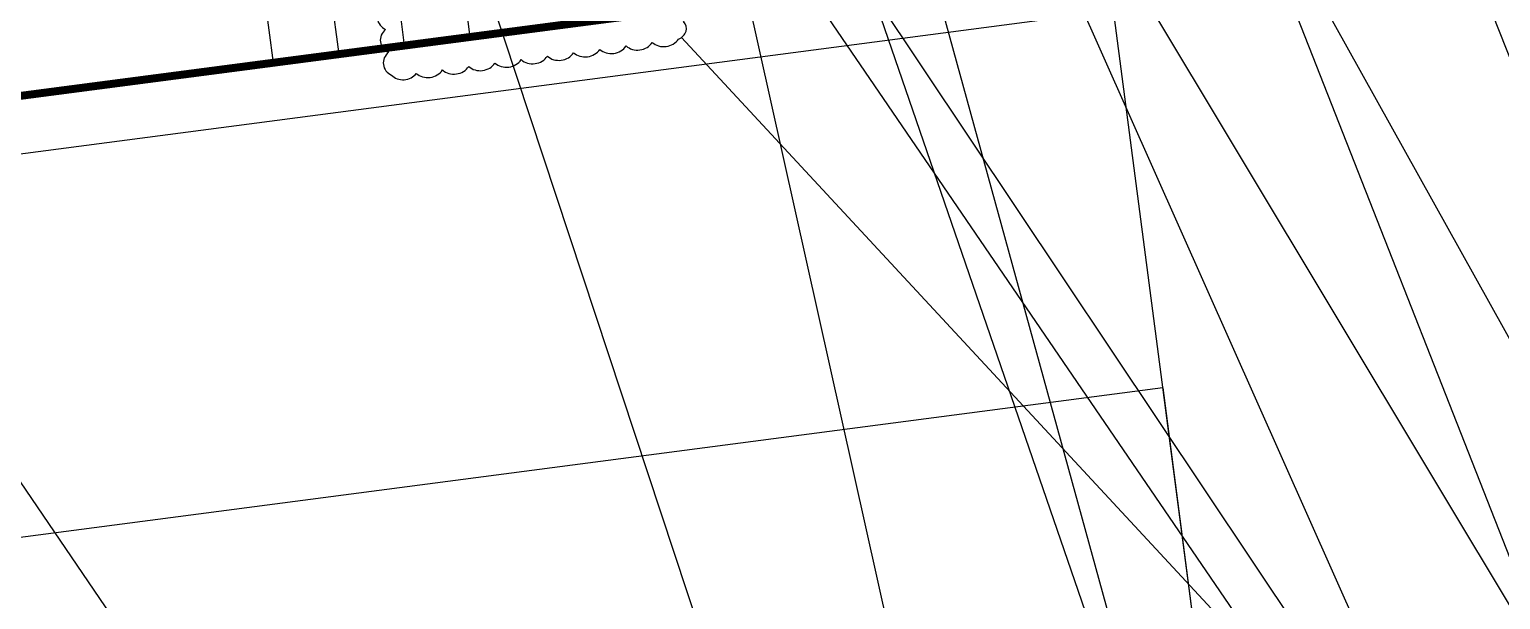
# Model space of a CAD drawing. Header units: millimetres. Extents: x -14906165 to 53546503, y 133836 to 58622790.
# Drawn here: x 42721724 to 43538355, y 39611371 to 39927891 of the extents above; entities that cross this region are included whole.
import ezdxf

# ---------------------------------------------------------------- set-up
doc = ezdxf.new("R2010")
doc.units = ezdxf.units.MM
doc.header["$LTSCALE"] = 100
doc.layers.add('标准形式增加', color=6, linetype='Continuous')

# ---------------------------------------------------------------- blocks, each defined once
blk = doc.blocks.new('绘图要素标准库V1.0 - 0416')
for p, q in [((-528616.1, 656002.9), (-528616.1, 626302.9)), ((-525321.1, 656002.9), (-504321.1, 656002.9)), ((-525321.1, 656002.9), (-525321.1, 626302.9)), ((-538116.1, 651152.4), (-529116.1, 651152.4)), ((-538116.1, 650652.4), (-529116.1, 650652.4)), ((-538116.1, 650152.4), (-529116.1, 650152.4)), ((-543516.1, 649652.4), (-529116.1, 649652.4))]:
    blk.add_line(p, q)
at = {"const_width": 60}
blk.add_lwpolyline([(-547116.1, 655502.9), (-529116.1, 655502.9), (-529116.1, 626802.9), (-547116.1, 626802.9)], close=True, dxfattribs=at)
at = {"layer": '标准形式增加'}
for p, q in [((-528874.8, 652739.4), (-491994.7, 675601.2)), ((-491817.7, 670253.6), (-542863.2, 652593.1)), ((-537480, 650580.3), (-491817.7, 670253.6)), ((-537478.6, 650051.7), (-491817.7, 670253.6)), ((-530509.1, 655562), (-491817.7, 670253.6)), ((-565936, 650564.3), (-491817.7, 666806.3)), ((-535943.7, 655724.4), (-491817.7, 665322.6)), ((-491817.7, 665322.6), (-529211.5, 655631.9)), ((-557328.5, 633446.7), (-491825.6, 662317.5)), ((-563551, 648065), (-491817.7, 660843.5)), ((-625997.6, 642969), (-491817.7, 659196.4)), ((-537450.6, 650007.9), (-491817.7, 657623.8)), ((-564910.2, 650496.3), (-491915.8, 656165.3))]:
    blk.add_line(p, q, dxfattribs=at)
blk.add_xline((-506039.8, 656002.9), (1, 0), dxfattribs=at)
blk.add_lwpolyline([(-538208.1, 652770.5, -0.5), (-538008.1, 652770.5, -0.5), (-537808.1, 652770.5, -0.5), (-537608.1, 652770.5, -0.5), (-537408.1, 652770.5, -0.5), (-537208.1, 652770.5, -0.5), (-537008.1, 652770.5, -0.5), (-536808.1, 652770.5, -0.5), (-536608.1, 652770.5, -0.5), (-536408.1, 652770.5, -0.5), (-536208.1, 652770.5, -0.5), (-536008.1, 652770.5, -0.5), (-535808.1, 652770.5, -0.5), (-535608.1, 652770.5, -0.5), (-535408.1, 652770.5, -0.5), (-535208.1, 652770.5, -0.5), (-535008.1, 652770.5, -0.5), (-534808.1, 652770.5, -0.5), (-534608.1, 652770.5, -0.5), (-534408.1, 652770.5, -0.5), (-534208.1, 652770.5, -0.5), (-534008.1, 652770.5, -0.5), (-533808.1, 652770.5, -0.5), (-533608.1, 652770.5, -0.5), (-533408.1, 652770.5, -0.5), (-533208.1, 652770.5, -0.5), (-533008.1, 652770.5, -0.5), (-532808.1, 652770.5, -0.5), (-532608.1, 652770.5, -0.5), (-532408.1, 652770.5, -0.5), (-532208.1, 652770.5, -0.5), (-532008.1, 652770.5, -0.5), (-531808.1, 652770.5, -0.5), (-531608.1, 652770.5, -0.5), (-531408.1, 652770.5, -0.5), (-531208.1, 652770.5, -0.5), (-531008.1, 652770.5, -0.5), (-530808.1, 652770.5, -0.5), (-530608.1, 652770.5, -0.5), (-530408.1, 652770.5, -0.5), (-530208.1, 652770.5, -0.5), (-530008.1, 652770.5, -0.5), (-529808.1, 652770.5, -0.5), (-529608.1, 652770.5, -0.5), (-529408.1, 652770.5, -0.5), (-529208.1, 652770.5, -0.5), (-529008.1, 652770.5, -0.5), (-528863.9, 652714.7, -0.5), (-528863.9, 652514.7, -0.5), (-528863.9, 652314.7, -0.5), (-528863.9, 652114.7, -0.5), (-528863.9, 651914.7, -0.5), (-528863.9, 651714.7, -0.5), (-528863.9, 651514.7, -0.5), (-528863.9, 651314.7, -0.5), (-528863.9, 651114.7, -0.5), (-528863.9, 650914.7, -0.5), (-528863.9, 650714.7, -0.5), (-528876.3, 650527, -0.5), (-529076.3, 650527, -0.5), (-529276.3, 650527, -0.5), (-529476.3, 650527, -0.5), (-529676.3, 650527, -0.5), (-529876.3, 650527, -0.5), (-530076.3, 650527, -0.5), (-530276.3, 650527, -0.5), (-530476.3, 650527, -0.5), (-530676.3, 650527, -0.5), (-530876.3, 650527, -0.5), (-531076.3, 650527, -0.5), (-531276.3, 650527, -0.5), (-531476.3, 650527, -0.5), (-531676.3, 650527, -0.5), (-531876.3, 650527, -0.5), (-532076.3, 650527, -0.5), (-532276.3, 650527, -0.5), (-532476.3, 650527, -0.5), (-532676.3, 650527, -0.5), (-532876.3, 650527, -0.5), (-533076.3, 650527, -0.5), (-533276.3, 650527, -0.5), (-533476.3, 650527, -0.5), (-533676.3, 650527, -0.5), (-533876.3, 650527, -0.5), (-534076.3, 650527, -0.5), (-534276.3, 650527, -0.5), (-534476.3, 650527, -0.5), (-534676.3, 650527, -0.5), (-534876.3, 650527, -0.5), (-535076.3, 650527, -0.5), (-535276.3, 650527, -0.5), (-535476.3, 650527, -0.5), (-535676.3, 650527, -0.5), (-535876.3, 650527, -0.5), (-536076.3, 650527, -0.5), (-536276.3, 650527, -0.5), (-536476.3, 650527, -0.5), (-536676.3, 650527, -0.5), (-536876.3, 650527, -0.5), (-537076.3, 650527, -0.5), (-537276.3, 650527, -0.5), (-537476.3, 650527, -0.5), (-537676.3, 650527, -0.5), (-537876.3, 650527, -0.5), (-538076.3, 650527, -0.5), (-538208.1, 650595.2, -0.5), (-538208.1, 650795.2, -0.5), (-538208.1, 650995.2, -0.5), (-538208.1, 651195.2, -0.5), (-538208.1, 651395.2, -0.5), (-538208.1, 651595.2, -0.5), (-538208.1, 651795.2, -0.5), (-538208.1, 651995.2, -0.5), (-538208.1, 652195.2, -0.5), (-538208.1, 652395.2, -0.5), (-538208.1, 652595.2, -0.5)], format="xyb", close=True, dxfattribs=at)

msp = doc.modelspace()

# ---------------------------------------------------------------- block references
at = {"lineweight": 5, "xscale": 64.06802830554443, "yscale": 73.4024339265743, "zscale": 64.06802830554443, "rotation": 277.4624694947158}
msp.add_blockref('绘图要素标准库V1.0 - 0416', (-22373, 103764), dxfattribs=at)

doc.saveas('drawing.dxf')
